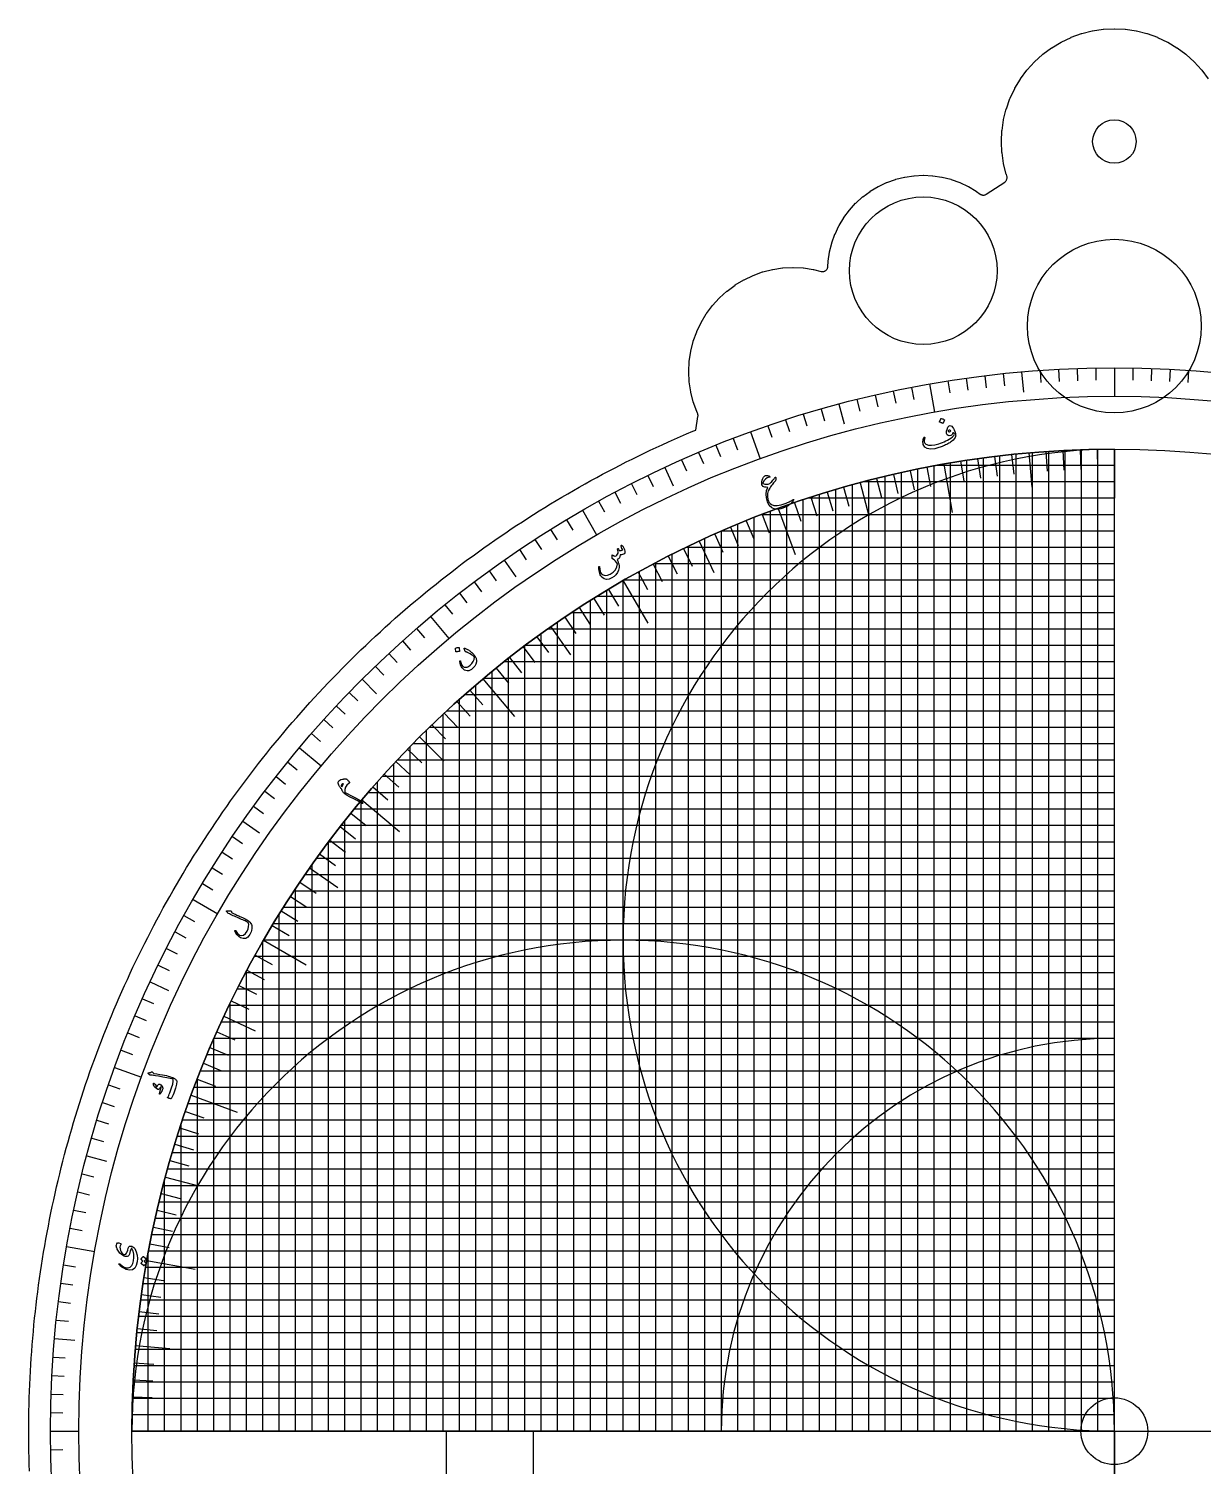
# Model space of a CAD drawing. Header units: millimetres. Extents: x -60 to 60, y -60 to 78.
# Drawn here: x -60 to 4.9, y -1.9 to 77.6 of the extents above; entities that cross this region are included whole.
import ezdxf

# ---------------------------------------------------------------- set-up
doc = ezdxf.new("R2010")
doc.units = ezdxf.units.MM
for name, color, linetype in [('CUT_INNER', 6, 'Continuous'), ('CUT_OUTER', 1, 'Continuous'), ('ENGRAVE', 7, 'Continuous'), ('ENGRAVE_FINE', 8, 'Continuous'), ('TEXT', 5, 'Continuous')]:
    doc.layers.add(name, color=color, linetype=linetype)

msp = doc.modelspace()

# ---------------------------------------------------------------- linework, layer by layer
at = {"layer": 'CUT_INNER'}
for centre, radius in [((0, 71.3109), 1.2), ((-10.56, 64.1709), 4.08), ((0, 61.1109), 4.8), ((0, 0), 1.85)]:
    msp.add_circle(centre, radius, dxfattribs=at)
at = {"layer": 'CUT_OUTER'}
msp.add_lwpolyline([(-59.9593, -2.2084), (-59.9718, -1.8405), (-59.9819, -1.4725), (-59.9898, -1.1044), (-59.9955, -0.7363), (-59.9989, -0.3682), (-60, 0), (-59.9989, 0.3682), (-59.9955, 0.7363), (-59.9898, 1.1044), (-59.9819, 1.4725), (-59.9718, 1.8405), (-59.9593, 2.2084), (-59.9447, 2.5763), (-59.9277, 2.9441), (-59.9085, 3.3117), (-59.8871, 3.6792), (-59.8634, 4.0466), (-59.8374, 4.4139), (-59.8092, 4.7809), (-59.7788, 5.1478), (-59.746, 5.5145), (-59.7111, 5.881), (-59.6739, 6.2473), (-59.6344, 6.6133), (-59.5927, 6.9791), (-59.5488, 7.3446), (-59.5026, 7.7099), (-59.4542, 8.0748), (-59.4035, 8.4395), (-59.3506, 8.8038), (-59.2955, 9.1678), (-59.2381, 9.5315), (-59.1785, 9.8948), (-59.1167, 10.2577), (-59.0526, 10.6203), (-58.9863, 10.9824), (-58.9178, 11.3441), (-58.8471, 11.7054), (-58.7742, 12.0663), (-58.699, 12.4267), (-58.6217, 12.7866), (-58.5421, 13.1461), (-58.4604, 13.505), (-58.3764, 13.8635), (-58.2902, 14.2214), (-58.2019, 14.5788), (-58.1113, 14.9357), (-58.0186, 15.2919), (-57.9237, 15.6476), (-57.8266, 16.0028), (-57.7273, 16.3573), (-57.6258, 16.7112), (-57.5222, 17.0645), (-57.4164, 17.4171), (-57.3085, 17.7691), (-57.1984, 18.1204), (-57.0861, 18.471), (-56.9717, 18.8209), (-56.8551, 19.1701), (-56.7364, 19.5186), (-56.6156, 19.8664), (-56.4926, 20.2134), (-56.3676, 20.5596), (-56.2403, 20.9051), (-56.111, 21.2498), (-55.9796, 21.5937), (-55.846, 21.9368), (-55.7104, 22.279), (-55.5726, 22.6204), (-55.4328, 22.961), (-55.2908, 23.3007), (-55.1468, 23.6395), (-55.0007, 23.9775), (-54.8526, 24.3145), (-54.7024, 24.6506), (-54.5501, 24.9858), (-54.3957, 25.32), (-54.2394, 25.6533), (-54.0809, 25.9856), (-53.9205, 26.317), (-53.758, 26.6473), (-53.5935, 26.9767), (-53.4269, 27.305), (-53.2584, 27.6323), (-53.0878, 27.9586), (-52.9153, 28.2838), (-52.7407, 28.608), (-52.5642, 28.931), (-52.3857, 29.253), (-52.2052, 29.5739), (-52.0228, 29.8937), (-51.8384, 30.2123), (-51.652, 30.5298), (-51.4637, 30.8462), (-51.2735, 31.1614), (-51.0813, 31.4754), (-50.8872, 31.7882), (-50.6912, 32.0999), (-50.4933, 32.4103), (-50.2935, 32.7195), (-50.0918, 33.0275), (-49.8882, 33.3342), (-49.6827, 33.6397), (-49.4754, 33.9439), (-49.2662, 34.2468), (-49.0551, 34.5485), (-48.8422, 34.8488), (-48.6274, 35.1479), (-48.4109, 35.4456), (-48.1925, 35.742), (-47.9722, 36.037), (-47.7502, 36.3307), (-47.5264, 36.623), (-47.3008, 36.9139), (-47.0734, 37.2034), (-46.8442, 37.4916), (-46.6133, 37.7783), (-46.3806, 38.0636), (-46.1462, 38.3475), (-45.91, 38.6299), (-45.6721, 38.9109), (-45.4325, 39.1904), (-45.1912, 39.4684), (-44.9482, 39.7449), (-44.7035, 40.02), (-44.4571, 40.2935), (-44.209, 40.5656), (-43.9593, 40.8361), (-43.7079, 41.105), (-43.4548, 41.3724), (-43.2002, 41.6383), (-42.9438, 41.9026), (-42.6859, 42.1653), (-42.4264, 42.4264), (-42.1653, 42.6859), (-41.9026, 42.9438), (-41.6383, 43.2002), (-41.3724, 43.4548), (-41.105, 43.7079), (-40.8361, 43.9593), (-40.5656, 44.209), (-40.2935, 44.4571), (-40.02, 44.7035), (-39.7449, 44.9482), (-39.4684, 45.1912), (-39.1904, 45.4325), (-38.9109, 45.6721), (-38.6299, 45.91), (-38.3475, 46.1462), (-38.0636, 46.3806), (-37.7783, 46.6133), (-37.4916, 46.8442), (-37.2034, 47.0734), (-36.9139, 47.3008), (-36.623, 47.5264), (-36.3307, 47.7502), (-36.037, 47.9722), (-35.742, 48.1925), (-35.4456, 48.4109), (-35.1479, 48.6274), (-34.8488, 48.8422), (-34.5485, 49.0551), (-34.2468, 49.2662), (-33.9439, 49.4754), (-33.6397, 49.6827), (-33.3342, 49.8882), (-33.0275, 50.0918), (-32.7195, 50.2935), (-32.4103, 50.4933), (-32.0999, 50.6912), (-31.7882, 50.8872), (-31.4754, 51.0813), (-31.1614, 51.2735), (-30.8462, 51.4637), (-30.5298, 51.652), (-30.2123, 51.8384), (-29.8937, 52.0228), (-29.5739, 52.2052), (-29.253, 52.3857), (-28.931, 52.5642), (-28.608, 52.7407), (-28.2838, 52.9153), (-27.9586, 53.0878), (-27.6323, 53.2584), (-27.305, 53.4269), (-26.9767, 53.5935), (-26.6473, 53.758), (-26.317, 53.9205), (-25.9856, 54.0809), (-25.6533, 54.2394), (-25.32, 54.3957), (-24.9858, 54.5501), (-24.6506, 54.7024), (-24.3145, 54.8526), (-23.9775, 55.0007), (-23.6395, 55.1468), (-23.3007, 55.2908), (-23.1387, 55.3585), (-23.0126, 56.1155), (-23.0091, 56.1456), (-23.0087, 56.176), (-23.0114, 56.2062), (-23.017, 56.236), (-23.0257, 56.265), (-23.0373, 56.2931), (-23.0784, 56.38), (-23.084, 56.3936), (-23.2695, 56.9119), (-23.2738, 56.926), (-23.4075, 57.46), (-23.4104, 57.4745), (-23.4912, 58.019), (-23.4926, 58.0337), (-23.5196, 58.5836), (-23.5196, 58.5983), (-23.4926, 59.1481), (-23.4912, 59.1628), (-23.4104, 59.7073), (-23.4075, 59.7218), (-23.2738, 60.2558), (-23.2695, 60.2699), (-23.084, 60.7882), (-23.0784, 60.8018), (-22.843, 61.2995), (-22.8361, 61.3125), (-22.5531, 61.7847), (-22.5449, 61.7969), (-22.2169, 62.2391), (-22.2076, 62.2505), (-21.8379, 62.6584), (-21.8275, 62.6688), (-21.4196, 63.0385), (-21.4082, 63.0478), (-20.966, 63.3758), (-20.9538, 63.384), (-20.4816, 63.667), (-20.4686, 63.6739), (-19.9709, 63.9093), (-19.9573, 63.9149), (-19.439, 64.1004), (-19.4249, 64.1047), (-18.8909, 64.2384), (-18.8764, 64.2413), (-18.3319, 64.3221), (-18.3172, 64.3235), (-17.7674, 64.3505), (-17.7526, 64.3505), (-17.2028, 64.3235), (-17.1881, 64.3221), (-16.6436, 64.2413), (-16.6291, 64.2384), (-16.2009, 64.1312), (-16.172, 64.1254), (-16.1427, 64.1225), (-16.1133, 64.1225), (-16.084, 64.1254), (-16.0551, 64.1312), (-16.027, 64.1397), (-15.9998, 64.151), (-15.9738, 64.1649), (-15.9493, 64.1812), (-15.9265, 64.1999), (-15.9057, 64.2207), (-15.8871, 64.2435), (-15.8707, 64.268), (-15.8568, 64.2939), (-15.8456, 64.3211), (-15.837, 64.3493), (-15.8313, 64.3782), (-15.8284, 64.4075), (-15.8149, 64.6811), (-15.8135, 64.6957), (-15.7396, 65.1937), (-15.7368, 65.2081), (-15.6144, 65.6965), (-15.6102, 65.7105), (-15.4406, 66.1845), (-15.4349, 66.1981), (-15.2197, 66.6532), (-15.2128, 66.6662), (-14.9539, 67.098), (-14.9458, 67.1102), (-14.6459, 67.5146), (-14.6365, 67.526), (-14.2985, 67.899), (-14.2881, 67.9094), (-13.9151, 68.2475), (-13.9037, 68.2568), (-13.4993, 68.5567), (-13.4871, 68.5649), (-13.0553, 68.8237), (-13.0423, 68.8306), (-12.5872, 69.0458), (-12.5736, 69.0515), (-12.0996, 69.2211), (-12.0856, 69.2253), (-11.5972, 69.3477), (-11.5828, 69.3505), (-11.0848, 69.4244), (-11.0702, 69.4258), (-10.5674, 69.4505), (-10.5526, 69.4505), (-10.0498, 69.4258), (-10.0352, 69.4244), (-9.5372, 69.3505), (-9.5228, 69.3477), (-9.0344, 69.2253), (-9.0204, 69.2211), (-8.5464, 69.0515), (-8.5328, 69.0458), (-8.0777, 68.8306), (-8.0647, 68.8237), (-7.6329, 68.5649), (-7.6207, 68.5567), (-7.4217, 68.4091), (-7.3963, 68.3922), (-7.3693, 68.378), (-7.341, 68.3665), (-7.3116, 68.358), (-7.2816, 68.3526), (-7.2511, 68.3502), (-7.2206, 68.3509), (-7.1903, 68.3548), (-7.1605, 68.3617), (-7.1316, 68.3715), (-7.1039, 68.3843), (-7.0776, 68.3998), (-6.061, 69.0719), (-6.038, 69.0887), (-6.0167, 69.1077), (-5.9973, 69.1285), (-5.98, 69.1511), (-5.9649, 69.1753), (-5.9521, 69.2008), (-5.9418, 69.2274), (-5.9341, 69.2548), (-5.9291, 69.2828), (-5.9267, 69.3112), (-5.927, 69.3397), (-5.93, 69.368), (-5.9357, 69.396), (-5.944, 69.4232), (-5.9688, 69.4926), (-5.9731, 69.5067), (-6.1183, 70.0864), (-6.1212, 70.1008), (-6.2089, 70.692), (-6.2103, 70.7066), (-6.2396, 71.3036), (-6.2396, 71.3183), (-6.2103, 71.9152), (-6.2089, 71.9298), (-6.1212, 72.521), (-6.1183, 72.5354), (-5.9731, 73.1151), (-5.9688, 73.1292), (-5.7675, 73.6919), (-5.7619, 73.7055), (-5.5063, 74.2458), (-5.4994, 74.2587), (-5.1922, 74.7713), (-5.184, 74.7836), (-4.828, 75.2636), (-4.8186, 75.275), (-4.4173, 75.7178), (-4.4069, 75.7282), (-3.9641, 76.1295), (-3.9527, 76.1389), (-3.4727, 76.4949), (-3.4604, 76.5031), (-2.9478, 76.8103), (-2.9349, 76.8172), (-2.3946, 77.0728), (-2.381, 77.0784), (-1.8183, 77.2797), (-1.8042, 77.284), (-1.2245, 77.4292), (-1.2101, 77.4321), (-0.6189, 77.5198), (-0.6043, 77.5212), (-0.0074, 77.5505), (0.0074, 77.5505), (0.6043, 77.5212), (0.6189, 77.5198), (1.2101, 77.4321), (1.2245, 77.4292), (1.8042, 77.284), (1.8183, 77.2797), (2.381, 77.0784), (2.3946, 77.0728), (2.9349, 76.8172), (2.9478, 76.8103), (3.4604, 76.5031), (3.4727, 76.4949), (3.9527, 76.1389), (3.9641, 76.1295), (4.4069, 75.7282), (4.4173, 75.7178), (4.8186, 75.275), (4.828, 75.2636), (5.184, 74.7836)], dxfattribs=at)
at = {"layer": 'ENGRAVE'}
for points in [[(-5.1248, 58.5762), (-5.0267, 57.4555)], [(0, 58.8), (0, 57.225)], [(-10.2105, 57.9067), (-9.937, 56.3556)], [(-15.2186, 56.7964), (-14.9274, 55.7098)], [(-20.1108, 55.2539), (-19.5721, 53.7739)], [(-4.7326, 54.0934), (-4.5669, 52.2001)], [(-4.525, 0), (-4.525, 54.1111)], [(0, -54.3), (0, 54.3)], [(0, 0), (0, 54.3)], [(0, 54.3), (0, 51.585)], [(-24.85, 53.2909), (-24.3745, 52.2713)], [(-9.4291, 53.4751), (-8.9576, 50.8013)], [(-9.05, 0), (-9.05, 53.5405)], [(-13.575, 0), (-13.575, 52.5757)], [(-14.0539, 52.4498), (-13.562, 50.614)], [(-29.4, 50.9223), (-28.6125, 49.5583)], [(-18.5717, 51.0253), (-17.6431, 48.474)], [(-18.1, 0), (-18.1, 51.1945)], [(-22.625, 0), (-22.625, 49.3619)], [(0, 49.775), (-21.7011, 49.775)], [(-22.9482, 49.2125), (-22.145, 47.4901)], [(-33.7263, 48.1661), (-33.081, 47.2446)], [(-27.15, 0), (-27.15, 47.0252)], [(-27.15, 47.0252), (-25.7925, 44.6739)], [(-37.7959, 45.0434), (-36.7835, 43.8369)], [(0, 45.25), (-30.0155, 45.25)], [(-31.675, 0), (-31.675, 44.1042)], [(-31.1452, 44.48), (-30.0551, 42.9232)], [(-41.5779, 41.5779), (-40.7824, 40.7824)], [(-34.9034, 41.5962), (-33.1582, 39.5164)], [(0, 40.725), (-35.9161, 40.725)], [(-36.2, 0), (-36.2, 40.4728)], [(-38.3959, 38.3959), (-37.052, 37.052)], [(-45.0434, 37.7959), (-43.8369, 36.7835)], [(-40.725, 0), (-40.725, 35.9161)], [(0, 36.2), (-40.4728, 36.2)], [(-41.5962, 34.9034), (-39.5164, 33.1582)], [(-48.1661, 33.7263), (-47.2446, 33.081)], [(-44.48, 31.1452), (-42.9232, 30.0551)], [(0, 31.675), (-44.1042, 31.675)], [(-45.25, 0), (-45.25, 30.0155)], [(-50.9223, 29.4), (-49.5583, 28.6125)], [(0, 27.15), (-47.0252, 27.15)], [(-47.0252, 27.15), (-44.6739, 25.7925)], [(-53.2909, 24.85), (-52.2713, 24.3745)], [(0, 22.625), (-49.3619, 22.625)], [(-49.2125, 22.9482), (-47.4901, 22.145)], [(-49.775, 0), (-49.775, 21.7011)], [(-55.2539, 20.1108), (-53.7739, 19.5721)], [(-51.0253, 18.5717), (-48.474, 17.6431)], [(0, 18.1), (-51.1945, 18.1)], [(-56.7964, 15.2186), (-55.7098, 14.9274)], [(0, 13.575), (-52.5757, 13.575)], [(-52.4498, 14.0539), (-50.614, 13.562)], [(-57.9067, 10.2105), (-56.3556, 9.937)], [(0, 9.05), (-53.5405, 9.05)], [(-53.4751, 9.4291), (-50.8013, 8.9576)], [(-58.5762, 5.1248), (-57.4555, 5.0267)], [(0, 4.525), (-54.1111, 4.525)], [(-54.0934, 4.7326), (-52.2001, 4.5669)], [(-58.8, 0), (-57.225, 0)], [(-54.3, 0), (54.3, 0)], [(0, 0), (-54.3, 0)], [(-54.3, 0), (-51.585, 0)], [(-36.924, 0), (-36.924, -36.924), (36.924, -36.924), (36.924, 0)], [(-36.924, 0), (-32.1239, 0)], [(-32.1239, 0), (-32.1239, -32.1239), (32.1239, -32.1239), (32.1239, 0)], [(0, 0), (0, -36.924)]]:
    msp.add_lwpolyline(points, dxfattribs=at)
for radius in [58.8, 58.8, 57.225, 54.3, 54.3]:
    msp.add_circle((0, 0), radius, dxfattribs=at)
for centre, radius, start, end in [((0, 0), 54.3, 90, 180), ((0, 27.15), 27.15, 90, 270), ((-27.15, 0), 27.15, 0, 180), ((0, 0), 21.7245, 90, 180)]:
    msp.add_arc(centre, radius, start, end, dxfattribs=at)
at = {"layer": 'ENGRAVE_FINE'}
for points in [[(-9.1983, 58.0761), (-9.0928, 57.4094)], [(-8.1834, 58.2278), (-8.0894, 57.5593)], [(-7.1659, 58.3617), (-7.0837, 57.6917)], [(-6.1463, 58.4779), (-6.0757, 57.8066)], [(-4.1017, 58.6568), (-4.0546, 57.9834)], [(-3.0774, 58.7194), (-3.042, 58.0453)], [(-2.0521, 58.7642), (-2.0285, 58.0896)], [(-1.0262, 58.791), (-1.0144, 58.1161)], [(1.0262, 58.791), (1.0144, 58.1161)], [(2.0521, 58.7642), (2.0285, 58.0896)], [(3.0774, 58.7194), (3.042, 58.0453)], [(4.1017, 58.6568), (4.0546, 57.9834)], [(-13.2271, 57.293), (-13.0753, 56.6353)], [(-12.2252, 57.5151), (-12.0849, 56.8548)], [(-11.2196, 57.7197), (-11.0908, 57.0571)], [(-16.2075, 56.5222), (-16.0214, 55.8733)], [(-14.225, 57.0534), (-14.0617, 56.3984)], [(-18.1702, 55.9221), (-17.9616, 55.2802)], [(-17.1915, 56.2307), (-16.9941, 55.5852)], [(-21.072, 54.8945), (-20.8301, 54.2644)], [(-19.1434, 55.5965), (-18.9236, 54.9583)], [(-22.975, 54.1257), (-22.7112, 53.5043)], [(-22.0269, 54.5184), (-21.774, 53.8926)], [(-3.7878, 54.1677), (-3.712, 53.0844)], [(-3.62, 0), (-3.62, 54.1792)], [(-2.8418, 54.2256), (-2.785, 53.1411)], [(-2.715, 0), (-2.715, 54.2321)], [(-1.895, 54.2669), (-1.8571, 53.1816)], [(-1.81, 0), (-1.81, 54.2698)], [(-0.9477, 54.2917), (-0.9287, 53.2059)], [(-0.905, 0), (-0.905, 54.2925)], [(-23.9161, 53.7165), (-23.6416, 53.0998)], [(-10.3609, 53.3024), (-10.1537, 52.2363)], [(-9.955, 0), (-9.955, 53.3797)], [(0, 53.395), (-9.8724, 53.395)], [(-8.4944, 53.6315), (-8.3245, 52.5588)], [(-8.145, 0), (-8.145, 53.6856)], [(-7.5571, 53.7716), (-7.406, 52.6961)], [(-7.24, 0), (-7.24, 53.8152)], [(-6.6175, 53.8953), (-6.4852, 52.8174)], [(-6.335, 0), (-6.335, 53.9292)], [(-5.6759, 54.0025), (-5.5624, 52.9225)], [(-5.43, 0), (-5.43, 54.0278)], [(-25.7762, 52.8491), (-25.4803, 52.2424)], [(0, 52.49), (-13.9029, 52.49)], [(-13.1364, 52.6871), (-12.8736, 51.6333)], [(-12.67, 0), (-12.67, 52.8011)], [(-12.2148, 52.9083), (-11.9705, 51.8501)], [(-11.765, 0), (-11.765, 53.0101)], [(-11.2896, 53.1134), (-11.0638, 52.0511)], [(-10.86, 0), (-10.86, 53.2029)], [(-27.6049, 51.9173), (-27.288, 51.3213)], [(-26.6946, 52.3912), (-26.3882, 51.7898)], [(-16.29, 0), (-16.29, 51.7989)], [(-15.8758, 51.9273), (-15.5583, 50.8888)], [(-15.385, 0), (-15.385, 52.0749)], [(-14.9671, 52.1965), (-14.6678, 51.1526)], [(-14.48, 0), (-14.48, 52.3337)], [(-28.5068, 51.4276), (-28.1796, 50.8373)], [(-17.6784, 51.3417), (-17.3248, 50.3148)], [(-17.195, 0), (-17.195, 51.5056)], [(0, 51.585), (-16.9552, 51.585)], [(-16.7796, 51.6424), (-16.444, 50.6095)], [(-30.2842, 50.4014), (-29.9366, 49.8228)], [(-20.815, 0), (-20.815, 50.152)], [(-20.3411, 50.3461), (-19.9343, 49.3392)], [(-19.91, 0), (-19.91, 50.5181)], [(0, 50.68), (-19.4943, 50.68)], [(-19.4594, 50.6934), (-19.0702, 49.6795)], [(-19.005, 0), (-19.005, 50.8655)], [(-32.0248, 49.3138), (-31.6571, 48.7477)], [(-31.1593, 49.8652), (-30.8016, 49.2928)], [(-22.0858, 49.6055), (-21.6441, 48.6134)], [(-21.72, 0), (-21.72, 49.7668)], [(-21.2167, 49.9834), (-20.7924, 48.9837)], [(-32.8805, 48.7474), (-32.5031, 48.1878)], [(-24.435, 0), (-24.435, 48.4915)], [(-23.8036, 48.8045), (-23.3275, 47.8284)], [(0, 48.87), (-23.6688, 48.87)], [(-23.53, 0), (-23.53, 48.937)], [(-25.4923, 47.9441), (-24.9825, 46.9852)], [(0, 47.965), (-25.4529, 47.965)], [(-25.34, 0), (-25.34, 48.0247)], [(-24.6517, 48.3817), (-24.1587, 47.414)], [(-35.3867, 46.9598), (-34.9805, 46.4207)], [(-34.5618, 47.5702), (-34.165, 47.0241)], [(0, 47.06), (-27.0896, 47.06)], [(-26.3252, 47.4919), (-25.7987, 46.542)], [(-26.245, 0), (-26.245, 47.5362)], [(-36.2009, 46.335), (-35.7853, 45.8031)], [(0, 46.155), (-28.6043, 46.155)], [(-28.055, 0), (-28.055, 46.4909)], [(-27.9666, 46.5442), (-27.4072, 45.6133)], [(-37.004, 45.6962), (-36.5792, 45.1716)], [(-29.865, 0), (-29.865, 45.3494)], [(-29.5739, 45.5398), (-28.9824, 44.629)], [(-28.96, 0), (-28.96, 45.9327)], [(-28.7746, 46.049), (-28.1991, 45.128)], [(-30.77, 0), (-30.77, 44.7403)], [(-30.3642, 45.0167), (-29.7569, 44.1164)], [(-38.5763, 44.3769), (-38.1334, 43.8675)], [(-31.9167, 43.9296), (-31.2784, 43.051)], [(0, 44.345), (-31.3371, 44.345)], [(-40.1015, 43.0036), (-39.6412, 42.5099)], [(-39.3449, 43.6969), (-38.8932, 43.1953)], [(-32.6786, 43.3659), (-32.025, 42.4986)], [(-32.58, 0), (-32.58, 43.44)], [(0, 43.44), (-32.58, 43.44)], [(-40.8459, 42.2972), (-40.377, 41.8116)], [(-34.1721, 42.199), (-33.4887, 41.355)], [(0, 42.535), (-33.753, 42.535)], [(-33.485, 0), (-33.485, 42.7463)], [(-33.4304, 42.789), (-32.7618, 41.9332)], [(0, 41.63), (-34.8631, 41.63)], [(-34.39, 0), (-34.39, 42.0216)], [(-42.2972, 40.8459), (-41.8116, 40.377)], [(-35.624, 40.9807), (-34.9115, 40.1611)], [(-35.295, 0), (-35.295, 41.2644)], [(-43.0036, 40.1015), (-42.5099, 39.6412)], [(0, 39.82), (-36.9169, 39.82)], [(-36.3338, 40.3528), (-35.6071, 39.5457)], [(-43.6969, 39.3449), (-43.1953, 38.8932)], [(-37.7199, 39.0602), (-36.9656, 38.2789)], [(-37.105, 0), (-37.105, 39.6448)], [(-37.0325, 39.7125), (-36.2919, 38.9183)], [(-44.3769, 38.5763), (-43.8675, 38.1334)], [(-38.01, 0), (-38.01, 38.778)], [(0, 38.915), (-37.8697, 38.915)], [(-39.0602, 37.7199), (-38.2789, 36.9656)], [(-38.915, 0), (-38.915, 37.8697)], [(0, 38.01), (-38.778, 38.01)], [(-45.6962, 37.004), (-45.1716, 36.5792)], [(-39.82, 0), (-39.82, 36.9169)], [(-39.7125, 37.0325), (-38.9183, 36.2919)], [(0, 37.105), (-39.6448, 37.105)], [(-46.335, 36.2009), (-45.8031, 35.7853)], [(-40.3528, 36.3338), (-39.5457, 35.6071)], [(-46.9598, 35.3867), (-46.4207, 34.9805)], [(0, 35.295), (-41.2644, 35.295)], [(-40.9807, 35.624), (-40.1611, 34.9115)], [(-47.5702, 34.5618), (-47.0241, 34.165)], [(0, 34.39), (-42.0216, 34.39)], [(-41.63, 0), (-41.63, 34.8631)], [(-42.789, 33.4304), (-41.9332, 32.7618)], [(0, 33.485), (-42.7463, 33.485)], [(-42.535, 0), (-42.535, 33.753)], [(-42.199, 34.1721), (-41.355, 33.4887)], [(-48.7474, 32.8805), (-48.1878, 32.5031)], [(-43.3659, 32.6786), (-42.4986, 32.025)], [(-49.3138, 32.0248), (-48.7477, 31.6571)], [(-43.9296, 31.9167), (-43.051, 31.2784)], [(0, 32.58), (-43.44, 32.58)], [(-43.44, 0), (-43.44, 32.58)], [(-49.8652, 31.1593), (-49.2928, 30.8016)], [(-44.345, 0), (-44.345, 31.3371)], [(-50.4014, 30.2842), (-49.8228, 29.9366)], [(-45.0167, 30.3642), (-44.1164, 29.7569)], [(0, 30.77), (-44.7403, 30.77)], [(-45.5398, 29.5739), (-44.629, 28.9824)], [(0, 29.865), (-45.3494, 29.865)], [(-46.049, 28.7746), (-45.128, 28.1991)], [(0, 28.96), (-45.9327, 28.96)], [(-51.4276, 28.5068), (-50.8373, 28.1796)], [(-46.5442, 27.9666), (-45.6133, 27.4072)], [(0, 28.055), (-46.4909, 28.055)], [(-46.155, 0), (-46.155, 28.6043)], [(-51.9173, 27.6049), (-51.3213, 27.288)], [(-47.06, 0), (-47.06, 27.0896)], [(-52.3912, 26.6946), (-51.7898, 26.3882)], [(0, 26.245), (-47.5362, 26.245)], [(-47.4919, 26.3252), (-46.542, 25.7987)], [(-52.8491, 25.7762), (-52.2424, 25.4803)], [(-47.965, 0), (-47.965, 25.4529)], [(-47.9441, 25.4923), (-46.9852, 24.9825)], [(-48.3817, 24.6517), (-47.414, 24.1587)], [(0, 25.34), (-48.0247, 25.34)], [(-53.7165, 23.9161), (-53.0998, 23.6416)], [(0, 24.435), (-48.4915, 24.435)], [(0, 23.53), (-48.937, 23.53)], [(-48.87, 0), (-48.87, 23.6688)], [(-48.8045, 23.8036), (-47.8284, 23.3275)], [(-54.1257, 22.975), (-53.5043, 22.7112)], [(-54.5184, 22.0269), (-53.8926, 21.774)], [(0, 21.72), (-49.7668, 21.72)], [(-49.6055, 22.0858), (-48.6134, 21.6441)], [(-54.8945, 21.072), (-54.2644, 20.8301)], [(0, 20.815), (-50.152, 20.815)], [(-49.9834, 21.2167), (-48.9837, 20.7924)], [(0, 19.91), (-50.5181, 19.91)], [(-50.3461, 20.3411), (-49.3392, 19.9343)], [(-55.5965, 19.1434), (-54.9583, 18.9236)], [(-50.6934, 19.4594), (-49.6795, 19.0702)], [(-50.68, 0), (-50.68, 19.4943)], [(0, 19.005), (-50.8655, 19.005)], [(-55.9221, 18.1702), (-55.2802, 17.9616)], [(-51.3417, 17.6784), (-50.3148, 17.3248)], [(-56.2307, 17.1915), (-55.5852, 16.9941)], [(-51.6424, 16.7796), (-50.6095, 16.444)], [(-51.585, 0), (-51.585, 16.9552)], [(0, 17.195), (-51.5056, 17.195)], [(-56.5222, 16.2075), (-55.8733, 16.0214)], [(0, 16.29), (-51.7989, 16.29)], [(0, 15.385), (-52.0749, 15.385)], [(-51.9273, 15.8758), (-50.8888, 15.5583)], [(0, 14.48), (-52.3337, 14.48)], [(-52.1965, 14.9671), (-51.1526, 14.6678)], [(-57.0534, 14.225), (-56.3984, 14.0617)], [(-52.49, 0), (-52.49, 13.9029)], [(-57.293, 13.2271), (-56.6353, 13.0753)], [(-52.6871, 13.1364), (-51.6333, 12.8736)], [(-57.5151, 12.2252), (-56.8548, 12.0849)], [(-52.9083, 12.2148), (-51.8501, 11.9705)], [(0, 12.67), (-52.8011, 12.67)], [(-57.7197, 11.2196), (-57.0571, 11.0908)], [(-53.1134, 11.2896), (-52.0511, 11.0638)], [(0, 11.765), (-53.0101, 11.765)], [(-53.3024, 10.3609), (-52.2363, 10.1537)], [(0, 10.86), (-53.2029, 10.86)], [(-53.395, 0), (-53.395, 9.8724)], [(0, 9.955), (-53.3797, 9.955)], [(-58.0761, 9.1983), (-57.4094, 9.0928)], [(-58.2278, 8.1834), (-57.5593, 8.0894)], [(0, 8.145), (-53.6856, 8.145)], [(-53.6315, 8.4944), (-52.5588, 8.3245)], [(-58.3617, 7.1659), (-57.6917, 7.0837)], [(0, 7.24), (-53.8152, 7.24)], [(-53.7716, 7.5571), (-52.6961, 7.406)], [(-53.8953, 6.6175), (-52.8174, 6.4852)], [(-58.4779, 6.1463), (-57.8066, 6.0757)], [(-54.0025, 5.6759), (-52.9225, 5.5624)], [(0, 6.335), (-53.9292, 6.335)], [(0, 5.43), (-54.0278, 5.43)], [(-58.6568, 4.1017), (-57.9834, 4.0546)], [(0, 3.62), (-54.1792, 3.62)], [(-54.1677, 3.7878), (-53.0844, 3.712)], [(-58.7194, 3.0774), (-58.0453, 3.042)], [(0, 2.715), (-54.2321, 2.715)], [(-54.2256, 2.8418), (-53.1411, 2.785)], [(-58.7642, 2.0521), (-58.0896, 2.0285)], [(0, 1.81), (-54.2698, 1.81)], [(-54.2669, 1.895), (-53.1816, 1.8571)], [(-58.791, 1.0262), (-58.1161, 1.0144)], [(0, 0.905), (-54.2925, 0.905)], [(-54.2917, 0.9477), (-53.2059, 0.9287)], [(-58.791, -1.0262), (-58.1161, -1.0144)]]:
    msp.add_lwpolyline(points, dxfattribs=at)
at = {"layer": 'TEXT'}
for points in [[(-9.5858, 55.9886), (-9.5836, 55.9917), (-9.58, 55.994), (-9.5752, 55.9953), (-9.5691, 55.9958), (-9.5238, 55.9862), (-9.4804, 55.9724), (-9.4388, 55.9545), (-9.3991, 55.9323), (-9.395, 55.9286), (-9.3928, 55.9246), (-9.3925, 55.9202), (-9.3941, 55.9156), (-9.4688, 55.7358), (-9.472, 55.7313), (-9.4767, 55.7296), (-9.483, 55.7305), (-9.4909, 55.7343), (-9.4977, 55.7375), (-9.5085, 55.7423), (-9.5231, 55.7486), (-9.5416, 55.7564), (-9.5643, 55.7657), (-9.5915, 55.7765), (-9.623, 55.7886), (-9.6591, 55.8022), (-9.664, 55.8046), (-9.6667, 55.8075), (-9.6673, 55.8107), (-9.6657, 55.8142)], [(-9.1244, 55.5956), (-9.0818, 55.6057), (-9.0362, 55.5962), (-8.9877, 55.5672), (-8.9364, 55.5185), (-8.8872, 55.4523), (-8.8446, 55.3708), (-8.8089, 55.2738), (-8.7798, 55.1616), (-8.772, 55.1204), (-8.7687, 55.0816), (-8.7699, 55.045), (-8.7756, 55.0108), (-8.8035, 54.9398), (-8.8505, 54.8687), (-8.9165, 54.7975), (-9.0014, 54.7261), (-9.0502, 54.6913), (-9.1009, 54.6577), (-9.1536, 54.6252), (-9.2081, 54.5938), (-9.2647, 54.5636), (-9.3235, 54.5344), (-9.3844, 54.5063), (-9.4476, 54.4792), (-9.5112, 54.4536), (-9.5737, 54.43), (-9.635, 54.4082), (-9.695, 54.3884), (-9.7541, 54.3706), (-9.8123, 54.355), (-9.8696, 54.3415), (-9.9261, 54.3301), (-10.166, 54.3058), (-10.3514, 54.3351), (-10.4826, 54.4189), (-10.5595, 54.5573), (-10.5676, 54.5913), (-10.5732, 54.6308), (-10.5762, 54.6758), (-10.5767, 54.7262), (-10.5725, 54.7825), (-10.5624, 54.8382), (-10.5463, 54.8935), (-10.5242, 54.9482), (-10.5206, 54.9547), (-10.5159, 54.9597), (-10.51, 54.9633), (-10.5031, 54.9655), (-10.4961, 54.9659), (-10.4901, 54.9641), (-10.485, 54.9602), (-10.481, 54.9543), (-10.4783, 54.9473), (-10.4773, 54.9406), (-10.478, 54.9341), (-10.4804, 54.9279), (-10.5165, 54.8037), (-10.5171, 54.7035), (-10.4825, 54.627), (-10.4129, 54.5744), (-10.2738, 54.5321), (-10.1079, 54.5226), (-9.9149, 54.5457), (-9.6945, 54.6009), (-9.5991, 54.6324), (-9.5043, 54.6685), (-9.4101, 54.7092), (-9.3164, 54.7547), (-9.2234, 54.8048), (-9.1312, 54.8595), (-9.0398, 54.9188), (-8.9491, 54.9828), (-8.9015, 55.0214), (-8.8671, 55.0603), (-8.8459, 55.0996), (-8.8379, 55.1391), (-8.8496, 55.1636), (-8.8652, 55.1853), (-8.8847, 55.2041), (-8.9083, 55.22), (-8.9108, 55.2206), (-8.9136, 55.2186), (-8.9164, 55.2142), (-8.9194, 55.2073), (-8.9423, 55.1528), (-8.9709, 55.11), (-9.0052, 55.0788), (-9.0453, 55.0594), (-9.122, 55.0456), (-9.185, 55.0582), (-9.2342, 55.0972), (-9.2698, 55.1627), (-9.2797, 55.2241), (-9.2717, 55.3025), (-9.2457, 55.3979), (-9.2015, 55.5103), (-9.1864, 55.5388), (-9.1685, 55.5625), (-9.1478, 55.5814), (-9.1244, 55.5956)], [(-9.0513, 55.2978), (-9.0449, 55.3087), (-9.0442, 55.3188), (-9.0491, 55.3278), (-9.0597, 55.336), (-9.1002, 55.3532), (-9.1334, 55.3535), (-9.1595, 55.3369), (-9.1783, 55.3033), (-9.1799, 55.2936), (-9.1792, 55.2855), (-9.1763, 55.2789), (-9.1711, 55.2737), (-9.1379, 55.2597), (-9.1068, 55.259), (-9.0779, 55.2718), (-9.0513, 55.2978)], [(-19.3449, 52.8102), (-19.3158, 52.8306), (-19.2805, 52.843), (-19.239, 52.8471), (-19.1914, 52.8431), (-19.1661, 52.8383), (-19.1425, 52.8329), (-19.1206, 52.8266), (-19.1002, 52.8196), (-19.0816, 52.8121), (-19.0646, 52.804), (-19.0494, 52.7954), (-19.0359, 52.7864), (-19.0255, 52.7766), (-19.0253, 52.7683), (-19.0352, 52.7616), (-19.0553, 52.7564), (-19.1811, 52.72), (-19.2852, 52.652), (-19.3674, 52.5525), (-19.4275, 52.4216), (-19.4279, 52.4144), (-19.4254, 52.408), (-19.4199, 52.4023), (-19.4116, 52.3975), (-19.3166, 52.3694), (-19.2224, 52.3621), (-19.1291, 52.3758), (-19.0365, 52.4104), (-19.021, 52.4198), (-19.0023, 52.4355), (-18.9804, 52.4576), (-18.9553, 52.4859), (-18.9108, 52.5412), (-18.8713, 52.5899), (-18.837, 52.6321), (-18.8079, 52.6679), (-18.7839, 52.6971), (-18.7651, 52.7199), (-18.7516, 52.7362), (-18.7432, 52.7461), (-18.7299, 52.7562), (-18.7203, 52.7548), (-18.7145, 52.7421), (-18.7124, 52.718), (-18.714, 52.6521), (-18.718, 52.6021), (-18.7244, 52.5679), (-18.7333, 52.5495), (-18.7683, 52.5145), (-18.8046, 52.4754), (-18.842, 52.4322), (-18.8807, 52.3849), (-18.9206, 52.3336), (-18.9617, 52.2781), (-19.0039, 52.2186), (-19.0473, 52.155), (-19.1266, 52.0072), (-19.1704, 51.8517), (-19.1788, 51.6886), (-19.152, 51.5181), (-19.1214, 51.4312), (-19.0781, 51.3559), (-19.0221, 51.2923), (-18.9534, 51.2403), (-18.8114, 51.189), (-18.6292, 51.1849), (-18.4066, 51.2277), (-18.143, 51.3167), (-18.1034, 51.3336), (-18.061, 51.3526), (-18.0157, 51.3736), (-17.9677, 51.3967), (-17.9171, 51.422), (-17.864, 51.4495), (-17.8084, 51.4793), (-17.7503, 51.5112), (-17.7401, 51.516), (-17.7319, 51.5181), (-17.726, 51.5175), (-17.7221, 51.514), (-17.7249, 51.4899), (-17.7538, 51.4447), (-17.8086, 51.3784), (-17.8893, 51.291), (-17.9393, 51.2409), (-17.9844, 51.2009), (-18.0245, 51.1708), (-18.0597, 51.1508), (-18.1958, 51.0904), (-18.3221, 51.0436), (-18.4386, 51.0102), (-18.5455, 50.9905), (-18.7623, 50.9935), (-18.9388, 51.0602), (-19.0752, 51.1909), (-19.1713, 51.386), (-19.2279, 51.6074), (-19.2451, 51.8148), (-19.2227, 52.0081), (-19.1606, 52.1874), (-19.2461, 52.1932), (-19.3181, 52.2044), (-19.3767, 52.2212), (-19.4217, 52.2435), (-19.4356, 52.254), (-19.4472, 52.2669), (-19.4565, 52.2821), (-19.4635, 52.2996), (-19.4741, 52.3497), (-19.48, 52.3987), (-19.4811, 52.4466), (-19.4774, 52.4933), (-19.4581, 52.5918), (-19.4296, 52.6774), (-19.3919, 52.7502), (-19.3449, 52.8102)], [(-27.2631, 48.954), (-27.2644, 48.9642), (-27.2634, 48.9725), (-27.2601, 48.979), (-27.2546, 48.9836), (-27.246, 48.9871), (-27.2377, 48.988), (-27.2294, 48.9864), (-27.2213, 48.9822), (-27.1973, 48.9646), (-27.1733, 48.9395), (-27.1491, 48.907), (-27.125, 48.8671), (-27.0922, 48.7983), (-27.0695, 48.7281), (-27.057, 48.6566), (-27.0545, 48.5839), (-27.0568, 48.5648), (-27.0618, 48.5482), (-27.0695, 48.5341), (-27.0798, 48.5226), (-27.1243, 48.4939), (-27.1786, 48.4742), (-27.2426, 48.4636), (-27.3165, 48.462), (-27.3272, 48.3695), (-27.359, 48.2941), (-27.4117, 48.2357), (-27.4855, 48.1942), (-27.4653, 48.1531), (-27.447, 48.1129), (-27.4305, 48.0737), (-27.4161, 48.0354), (-27.4034, 47.9978), (-27.3923, 47.9607), (-27.3829, 47.924), (-27.3751, 47.8878), (-27.3661, 47.8196), (-27.3674, 47.7511), (-27.3789, 47.6823), (-27.4006, 47.6133), (-27.4664, 47.4783), (-27.5504, 47.3613), (-27.6529, 47.262), (-27.7739, 47.1803), (-27.9267, 47.1163), (-28.0686, 47.1009), (-28.1997, 47.1341), (-28.3202, 47.2162), (-28.3519, 47.2529), (-28.382, 47.3005), (-28.4106, 47.3592), (-28.4377, 47.4289), (-28.4617, 47.5086), (-28.4802, 47.5954), (-28.4931, 47.6894), (-28.5003, 47.7905), (-28.5001, 47.7972), (-28.4983, 47.803), (-28.4951, 47.8078), (-28.4902, 47.8116), (-28.4847, 47.8143), (-28.4793, 47.8156), (-28.4741, 47.8156), (-28.469, 47.8142), (-28.4641, 47.8106), (-28.4604, 47.8061), (-28.458, 47.8004), (-28.4568, 47.7937), (-28.4449, 47.6606), (-28.4261, 47.5564), (-28.4006, 47.4812), (-28.3685, 47.4349), (-28.2583, 47.3563), (-28.1389, 47.3226), (-28.0102, 47.3336), (-27.872, 47.3891), (-27.7011, 47.5046), (-27.5768, 47.6379), (-27.4992, 47.7894), (-27.4681, 47.9594), (-27.5117, 48.0347), (-27.5697, 48.1074), (-27.6421, 48.1774), (-27.7289, 48.2447), (-27.7386, 48.251), (-27.7457, 48.2575), (-27.7501, 48.2644), (-27.7518, 48.2715), (-27.7538, 48.2983), (-27.7554, 48.3235), (-27.7568, 48.3471), (-27.7579, 48.3692), (-27.7586, 48.3895), (-27.7588, 48.4078), (-27.7584, 48.424), (-27.7574, 48.4382), (-27.756, 48.4448), (-27.7529, 48.449), (-27.7481, 48.4506), (-27.7415, 48.4499), (-27.7377, 48.4486), (-27.7321, 48.4465), (-27.7247, 48.4435), (-27.7156, 48.4397), (-27.705, 48.4348), (-27.6932, 48.4288), (-27.68, 48.4217), (-27.6656, 48.4134), (-27.637, 48.3979), (-27.6146, 48.3876), (-27.5983, 48.3825), (-27.5881, 48.3827), (-27.5367, 48.4065), (-27.4924, 48.4428), (-27.4552, 48.4914), (-27.4249, 48.5526), (-27.4196, 48.5849), (-27.4224, 48.6312), (-27.4335, 48.6915), (-27.4527, 48.7659), (-27.4545, 48.773), (-27.4544, 48.7799), (-27.4522, 48.7867), (-27.4482, 48.7933), (-27.4438, 48.7986), (-27.4388, 48.8023), (-27.4333, 48.8045), (-27.4272, 48.8051), (-27.4134, 48.7973), (-27.3982, 48.7767), (-27.3816, 48.7431), (-27.3638, 48.6965), (-27.3123, 48.6946), (-27.2628, 48.7022), (-27.2152, 48.7192), (-27.1694, 48.7457), (-27.1777, 48.7592), (-27.1858, 48.7694), (-27.1936, 48.7764), (-27.2011, 48.7801), (-27.209, 48.7832), (-27.215, 48.7873), (-27.2192, 48.7924), (-27.2214, 48.7986)], [(-36.4176, 43.2877), (-36.4172, 43.2915), (-36.4153, 43.2953), (-36.4119, 43.2989), (-36.4069, 43.3023), (-36.3631, 43.3168), (-36.3188, 43.3268), (-36.274, 43.3322), (-36.2286, 43.333), (-36.2232, 43.3319), (-36.2192, 43.3295), (-36.2168, 43.326), (-36.2158, 43.3211), (-36.1891, 43.1285), (-36.1896, 43.1231), (-36.1927, 43.1192), (-36.1987, 43.1169), (-36.2073, 43.1161), (-36.2149, 43.1155), (-36.2265, 43.1142), (-36.2422, 43.1123), (-36.2621, 43.1097), (-36.2864, 43.1063), (-36.3151, 43.1019), (-36.3484, 43.0965), (-36.3863, 43.0901), (-36.3918, 43.0897), (-36.3955, 43.0908), (-36.3976, 43.0933), (-36.3981, 43.0972)], [(-35.8972, 43.2987), (-35.8597, 43.2822), (-35.8217, 43.2641), (-35.783, 43.2444), (-35.7437, 43.2231), (-35.7039, 43.1998), (-35.6635, 43.1741), (-35.6227, 43.146), (-35.5813, 43.1155), (-35.5414, 43.084), (-35.5036, 43.0513), (-35.4681, 43.0174), (-35.4346, 42.9821), (-35.4033, 42.9456), (-35.3739, 42.9076), (-35.3464, 42.8681), (-35.3209, 42.8272), (-35.2972, 42.7819), (-35.2787, 42.737), (-35.2656, 42.6927), (-35.2577, 42.6489), (-35.2586, 42.5337), (-35.2906, 42.4196), (-35.3535, 42.3066), (-35.4474, 42.1945), (-35.5254, 42.1255), (-35.6041, 42.0773), (-35.6837, 42.0499), (-35.764, 42.0433), (-35.8408, 42.0573), (-35.9126, 42.089), (-35.9794, 42.1385), (-36.0413, 42.2057), (-36.0948, 42.2873), (-36.1352, 42.3749), (-36.1625, 42.4688), (-36.1768, 42.5687), (-36.1765, 42.5817), (-36.1737, 42.5912), (-36.1683, 42.5972), (-36.1603, 42.5998), (-36.1504, 42.5993), (-36.1427, 42.5934), (-36.1372, 42.582), (-36.1339, 42.5653), (-36.1053, 42.4486), (-36.0628, 42.3576), (-36.0064, 42.2923), (-35.9363, 42.2525), (-35.8587, 42.2388), (-35.7764, 42.2517), (-35.6895, 42.2911), (-35.5979, 42.3569), (-35.5024, 42.4545), (-35.4323, 42.5597), (-35.3878, 42.6726), (-35.3687, 42.7934), (-35.3691, 42.7968), (-35.3707, 42.8009), (-35.3736, 42.8057), (-35.3778, 42.8112), (-35.4148, 42.8511), (-35.464, 42.8925), (-35.5254, 42.9355), (-35.599, 42.9799), (-35.6374, 43.0011), (-35.6736, 43.0205), (-35.7076, 43.038), (-35.7393, 43.0536), (-35.7689, 43.0672), (-35.7962, 43.0786), (-35.8214, 43.0877), (-35.8443, 43.0946), (-35.8558, 43.0986), (-35.8647, 43.1038), (-35.8709, 43.11), (-35.8746, 43.1174), (-35.9266, 43.2827), (-35.9279, 43.2938), (-35.9234, 43.3002), (-35.9131, 43.3018), (-35.8972, 43.2987)], [(-42.6999, 35.485), (-42.7227, 35.5117), (-42.7449, 35.539), (-42.7663, 35.5669), (-42.787, 35.5955), (-42.8066, 35.6248), (-42.8247, 35.6548), (-42.8414, 35.6855), (-42.8565, 35.7169), (-42.8802, 35.7784), (-42.8934, 35.8327), (-42.896, 35.8796), (-42.8882, 35.9192), (-42.8607, 35.9665), (-42.8141, 36.0049), (-42.7484, 36.0343), (-42.6637, 36.0547), (-42.6386, 36.0588), (-42.6134, 36.0621), (-42.5882, 36.0646), (-42.5629, 36.0663), (-42.5375, 36.0674), (-42.5119, 36.0679), (-42.486, 36.0678), (-42.4599, 36.0672), (-42.4455, 36.0659), (-42.433, 36.0628), (-42.4225, 36.0578), (-42.414, 36.0509), (-42.385, 36.0167), (-42.3593, 35.986), (-42.3368, 35.9587), (-42.3176, 35.935), (-42.3019, 35.9151), (-42.2899, 35.8994), (-42.2816, 35.8879), (-42.277, 35.8806), (-42.2735, 35.8693), (-42.274, 35.859), (-42.2787, 35.8497), (-42.2875, 35.8414), (-42.4135, 35.7289), (-42.4964, 35.6087), (-42.5363, 35.4811), (-42.5331, 35.3465), (-42.5294, 35.334), (-42.5237, 35.3239), (-42.5161, 35.316), (-42.5067, 35.3105), (-42.3701, 35.2462), (-42.2302, 35.1768), (-42.0867, 35.1021), (-41.9399, 35.0223), (-41.747, 34.9091), (-41.6155, 34.8188), (-41.5453, 34.7515), (-41.5364, 34.7073), (-41.5458, 34.7002), (-41.5595, 34.6998), (-41.5776, 34.7061), (-41.5999, 34.7191), (-41.644, 34.7492), (-41.6909, 34.7792), (-41.7407, 34.8092), (-41.7934, 34.8392), (-41.8486, 34.8692), (-41.9062, 34.8993), (-41.9661, 34.9297), (-42.0283, 34.9602), (-42.237, 35.0623), (-42.3981, 35.1485), (-42.5114, 35.2188), (-42.5768, 35.2735), (-42.6034, 35.3035), (-42.6266, 35.3327), (-42.6465, 35.361), (-42.6631, 35.3885), (-42.6765, 35.4148), (-42.6871, 35.4397), (-42.6949, 35.4631), (-42.6999, 35.485)], [(-42.6895, 35.6228), (-42.683, 35.6435), (-42.6754, 35.6646), (-42.6665, 35.6862), (-42.6564, 35.7081), (-42.6451, 35.7303), (-42.6328, 35.7526), (-42.6194, 35.7752), (-42.605, 35.798), (-42.651, 35.7876), (-42.6861, 35.7747), (-42.7101, 35.7593), (-42.7232, 35.7414), (-42.7302, 35.7129), (-42.7269, 35.6837), (-42.7133, 35.6537), (-42.6895, 35.6228)], [(-49.062, 28.739), (-49.0658, 28.7457), (-49.0674, 28.7524), (-49.0667, 28.7591), (-49.0639, 28.7658), (-49.0592, 28.7714), (-49.053, 28.7748), (-49.0452, 28.776), (-49.0359, 28.775), (-48.9826, 28.7676), (-48.9344, 28.7648), (-48.8914, 28.7666), (-48.8535, 28.773), (-48.8407, 28.7739), (-48.8291, 28.7695), (-48.8188, 28.7598), (-48.8098, 28.7447), (-48.8061, 28.7363), (-48.8025, 28.7282), (-48.799, 28.7206), (-48.7956, 28.7133), (-48.7924, 28.7065), (-48.7895, 28.7001), (-48.787, 28.6943), (-48.7847, 28.689), (-48.7804, 28.6798), (-48.7739, 28.6711), (-48.7651, 28.6631), (-48.7541, 28.6556), (-48.7204, 28.6389), (-48.6835, 28.6212), (-48.6432, 28.6024), (-48.5996, 28.5827), (-48.5527, 28.5618), (-48.5026, 28.5396), (-48.4493, 28.5162), (-48.3929, 28.4915), (-48.3361, 28.4677), (-48.2829, 28.4449), (-48.2334, 28.4231), (-48.1876, 28.4023), (-48.1452, 28.3826), (-48.106, 28.364), (-48.0701, 28.3465), (-48.0375, 28.3302), (-47.9433, 28.278), (-47.8599, 28.2186), (-47.7873, 28.1521), (-47.7254, 28.0785), (-47.6953, 28.0247), (-47.6772, 27.9584), (-47.6711, 27.8795), (-47.6769, 27.7881), (-47.6921, 27.6944), (-47.7131, 27.6104), (-47.7399, 27.536), (-47.7727, 27.4713), (-47.8847, 27.3264), (-48.0091, 27.2475), (-48.1461, 27.2349), (-48.296, 27.2886), (-48.3931, 27.3544), (-48.4777, 27.4374), (-48.5496, 27.5378), (-48.6088, 27.6555), (-48.6115, 27.6635), (-48.6121, 27.6706), (-48.6103, 27.6766), (-48.6063, 27.6817), (-48.6007, 27.6864), (-48.5952, 27.6892), (-48.5898, 27.6902), (-48.5845, 27.6893), (-48.5774, 27.6868), (-48.5713, 27.683), (-48.5662, 27.678), (-48.5622, 27.6716), (-48.5027, 27.5803), (-48.4479, 27.5097), (-48.3979, 27.4597), (-48.3528, 27.4302), (-48.2343, 27.4044), (-48.1255, 27.4321), (-48.0263, 27.5131), (-47.9364, 27.6475), (-47.8773, 27.7812), (-47.8469, 27.9066), (-47.8452, 28.0236), (-47.8723, 28.1323), (-47.9058, 28.1501), (-47.9454, 28.17), (-47.9911, 28.192), (-48.043, 28.2163), (-48.1011, 28.2426), (-48.1657, 28.271), (-48.2369, 28.3015), (-48.3145, 28.334), (-48.3941, 28.3683), (-48.4722, 28.4024), (-48.549, 28.4363), (-48.6243, 28.4699), (-48.6981, 28.5034), (-48.7703, 28.5369), (-48.841, 28.5704), (-48.91, 28.6039), (-48.9781, 28.6335), (-48.9851, 28.6381), (-48.9913, 28.6431), (-48.9966, 28.6486), (-49.001, 28.6545)], [(-53.3828, 19.8157), (-53.3567, 19.8193), (-53.3315, 19.8238), (-53.3073, 19.8293), (-53.284, 19.8357), (-53.2617, 19.8432), (-53.2401, 19.8518), (-53.2195, 19.8617), (-53.1997, 19.8728), (-53.1896, 19.8761), (-53.1798, 19.8748), (-53.1703, 19.8689), (-53.1611, 19.8583), (-53.1141, 19.7984), (-53.1088, 19.7923), (-53.1042, 19.7876), (-53.1002, 19.7843), (-53.0968, 19.7825), (-52.9195, 19.755), (-52.7596, 19.7289), (-52.6174, 19.7042), (-52.4926, 19.6809), (-52.3855, 19.6591), (-52.2963, 19.6387), (-52.2249, 19.6197), (-52.1714, 19.6022), (-52.0719, 19.5648), (-52.0411, 19.5512), (-52.0107, 19.536), (-51.9807, 19.5193), (-51.9512, 19.501), (-51.9221, 19.481), (-51.8936, 19.4592), (-51.8657, 19.4356), (-51.8382, 19.4102), (-51.8128, 19.3314), (-51.83, 19.1853), (-51.8891, 18.9717), (-51.9893, 18.6901), (-52.0239, 18.6033), (-52.058, 18.5238), (-52.0917, 18.4516), (-52.125, 18.3866), (-52.1299, 18.3813), (-52.1354, 18.3782), (-52.1416, 18.3774), (-52.1484, 18.3788), (-52.1804, 18.388), (-52.2094, 18.3966), (-52.2355, 18.4046), (-52.2586, 18.4119), (-52.279, 18.4188), (-52.297, 18.4252), (-52.3126, 18.4312), (-52.3257, 18.4367), (-52.3329, 18.4403), (-52.3362, 18.4444), (-52.3355, 18.4492), (-52.3309, 18.4546), (-52.2996, 18.4971), (-52.2673, 18.5547), (-52.2338, 18.6274), (-52.1992, 18.7151), (-52.1036, 18.9798), (-52.0404, 19.1912), (-52.0102, 19.3496), (-52.0135, 19.4551), (-52.0754, 19.4781), (-52.1924, 19.5075), (-52.3646, 19.5432), (-52.592, 19.5851), (-52.8205, 19.625), (-52.9936, 19.6542), (-53.1113, 19.673), (-53.1736, 19.6815), (-53.1909, 19.6833), (-53.207, 19.685), (-53.222, 19.6866), (-53.2359, 19.6881), (-53.2486, 19.6893), (-53.2599, 19.6904), (-53.2698, 19.6913), (-53.2784, 19.692), (-53.2966, 19.6946), (-53.313, 19.7), (-53.3274, 19.7083), (-53.3399, 19.7194), (-53.4025, 19.7875), (-53.4065, 19.7927), (-53.4087, 19.7975), (-53.4089, 19.8019), (-53.4073, 19.8058), (-53.4028, 19.8098), (-53.3972, 19.8127), (-53.3906, 19.8147), (-53.3828, 19.8157)], [(-53.1124, 19.2435), (-53.1105, 19.2472), (-53.1078, 19.25), (-53.1042, 19.2519), (-53.0998, 19.253), (-53.0963, 19.2526), (-53.0928, 19.2516), (-53.0892, 19.25), (-53.0855, 19.2478), (-52.9932, 19.1653), (-52.9841, 19.1561), (-52.9777, 19.1475), (-52.974, 19.1395), (-52.9729, 19.1323), (-52.9749, 19.1037), (-52.9733, 19.0782), (-52.968, 19.0558), (-52.959, 19.0364), (-52.9526, 19.0309), (-52.9433, 19.0319), (-52.9311, 19.0395), (-52.916, 19.0535), (-52.9079, 19.0636), (-52.8999, 19.0742), (-52.892, 19.0853), (-52.8843, 19.0968), (-52.8766, 19.1089), (-52.8689, 19.1218), (-52.8612, 19.1354), (-52.8536, 19.1497), (-52.8131, 19.1942), (-52.7629, 19.1948), (-52.7028, 19.1517), (-52.6329, 19.0652), (-52.6144, 19.0332), (-52.6015, 19.0039), (-52.5942, 18.9773), (-52.5927, 18.9533), (-52.5962, 18.9288), (-52.6056, 18.8966), (-52.6209, 18.8567), (-52.6421, 18.8091), (-52.6535, 18.785), (-52.6651, 18.7624), (-52.677, 18.7414), (-52.6893, 18.7219), (-52.7015, 18.7038), (-52.7132, 18.687), (-52.7244, 18.6715), (-52.7352, 18.6572), (-52.7442, 18.6493), (-52.7529, 18.6445), (-52.7615, 18.6427), (-52.7698, 18.644), (-52.7774, 18.6482), (-52.7817, 18.6541), (-52.7829, 18.6617), (-52.7809, 18.6711), (-52.7727, 18.7004), (-52.7628, 18.7335), (-52.7513, 18.7704), (-52.7381, 18.811), (-52.7135, 18.8867), (-52.6969, 18.9468), (-52.6885, 18.9913), (-52.6883, 19.0203), (-52.6896, 19.0245), (-52.6921, 19.0274), (-52.696, 19.0291), (-52.7011, 19.0295), (-52.7047, 19.0288), (-52.7086, 19.0264), (-52.7128, 19.0224), (-52.7173, 19.0168), (-52.753, 18.9623), (-52.7691, 18.94), (-52.7859, 18.9219), (-52.8035, 18.9082), (-52.8218, 18.8988), (-52.8417, 18.8924), (-52.8603, 18.8911), (-52.8776, 18.8948), (-52.8938, 18.9037), (-52.9956, 18.9826), (-53.066, 19.0655), (-53.105, 19.1525), (-53.1124, 19.2435)], [(-54.9096, 10.3207), (-54.9456, 10.2557), (-54.9609, 10.1786), (-54.9555, 10.0893), (-54.9292, 9.988), (-54.8986, 9.9213), (-54.8582, 9.8631), (-54.8079, 9.8135), (-54.7478, 9.7723), (-54.7353, 9.767), (-54.7217, 9.7643), (-54.7072, 9.7642), (-54.6916, 9.7667), (-54.6399, 9.7923), (-54.5953, 9.8428), (-54.5578, 9.918), (-54.5271, 10.0181), (-54.4977, 10.1169), (-54.4644, 10.1865), (-54.4275, 10.2268), (-54.387, 10.2378), (-54.3089, 10.2252), (-54.2425, 10.1969), (-54.1878, 10.1532), (-54.1449, 10.094), (-54.0656, 9.9171), (-54.0161, 9.7356), (-53.9963, 9.5493), (-54.0063, 9.358), (-54.0558, 9.1558), (-54.1441, 9.013), (-54.2716, 8.9294), (-54.4387, 8.9052), (-54.5264, 8.9165), (-54.619, 8.9445), (-54.7165, 8.9892), (-54.819, 9.0507), (-54.847, 9.0709), (-54.8738, 9.0913), (-54.8995, 9.112), (-54.924, 9.1329), (-54.9475, 9.1542), (-54.9701, 9.1761), (-54.9918, 9.1985), (-55.0126, 9.2214), (-55.0207, 9.2333), (-55.0232, 9.243), (-55.02, 9.2508), (-55.0111, 9.2564), (-55.0008, 9.2587), (-54.991, 9.258), (-54.9817, 9.2544), (-54.973, 9.2478), (-54.846, 9.1361), (-54.7269, 9.0629), (-54.6157, 9.0278), (-54.5125, 9.0307), (-54.3968, 9.0755), (-54.3072, 9.1543), (-54.2436, 9.2672), (-54.2056, 9.4143), (-54.1874, 9.608), (-54.1962, 9.7872), (-54.2322, 9.9519), (-54.2954, 10.1024), (-54.3014, 10.1118), (-54.3083, 10.1163), (-54.3161, 10.1157), (-54.3249, 10.1101), (-54.344, 10.0842), (-54.3649, 10.037), (-54.3874, 9.9685), (-54.4115, 9.8786), (-54.4398, 9.7878), (-54.4741, 9.7207), (-54.5145, 9.6774), (-54.5612, 9.6579), (-54.6126, 9.6541), (-54.6649, 9.6598), (-54.7179, 9.6749), (-54.7718, 9.6995), (-54.8742, 9.7669), (-54.9644, 9.8513), (-55.0423, 9.9528), (-55.1079, 10.0715), (-55.1229, 10.1027), (-55.1353, 10.1326), (-55.1452, 10.1612), (-55.1525, 10.1885), (-55.1575, 10.2144), (-55.1603, 10.2388), (-55.1609, 10.2617), (-55.1592, 10.2831), (-55.1363, 10.3636), (-55.0913, 10.4071), (-55.0243, 10.4136), (-54.9353, 10.3831), (-54.9126, 10.3686), (-54.9007, 10.3533), (-54.8997, 10.3374), (-54.9096, 10.3207)], [(-53.7872, 9.5036), (-53.7894, 9.5067), (-53.7903, 9.5106), (-53.79, 9.5154), (-53.7885, 9.5211), (-53.777, 9.5403), (-53.7648, 9.5587), (-53.7518, 9.5764), (-53.7383, 9.5932), (-53.7238, 9.6093), (-53.7084, 9.6248), (-53.6919, 9.6397), (-53.6745, 9.6541), (-53.6695, 9.6566), (-53.6646, 9.6572), (-53.6597, 9.6559), (-53.6549, 9.6527), (-53.5107, 9.5235), (-53.509, 9.5204), (-53.5097, 9.5164), (-53.5128, 9.5114), (-53.5183, 9.5055), (-53.523, 9.5017), (-53.5297, 9.4952), (-53.5384, 9.4861), (-53.5491, 9.4744), (-53.5619, 9.46), (-53.577, 9.4428), (-53.5943, 9.4227), (-53.614, 9.3998), (-53.5018, 9.2985), (-53.4986, 9.2942), (-53.4985, 9.2893), (-53.5015, 9.2839), (-53.5076, 9.278), (-53.5129, 9.2729), (-53.5209, 9.2648), (-53.5316, 9.2536), (-53.545, 9.2394), (-53.5613, 9.2219), (-53.5803, 9.2009), (-53.6021, 9.1763), (-53.6267, 9.1481), (-53.6305, 9.1454), (-53.6339, 9.1445), (-53.637, 9.1455), (-53.6399, 9.1482), (-53.7783, 9.2775), (-53.7805, 9.2806), (-53.7814, 9.2845), (-53.7812, 9.2893), (-53.7796, 9.295), (-53.7708, 9.3115), (-53.7611, 9.3274), (-53.7506, 9.3425), (-53.7392, 9.357), (-53.7271, 9.3708), (-53.7144, 9.3839), (-53.7011, 9.3965), (-53.6873, 9.4083)]]:
    msp.add_lwpolyline(points, close=True, dxfattribs=at)

doc.saveas('drawing.dxf')
